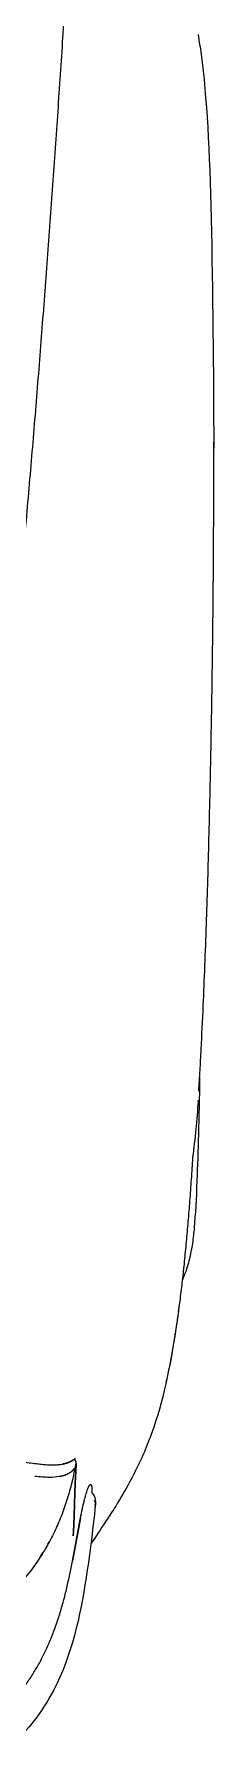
# Model space of a CAD drawing. Extents: x -3709 to 34975, y -230 to 8245.
# Drawn here: x 18366.7 to 18375.5, y 2577.3 to 2660.8 of the extents above; entities that cross this region are included whole.
import ezdxf

# ---------------------------------------------------------------- set-up
doc = ezdxf.new("R2010")
doc.units = 0
doc.layers.get('0').update_dxf_attribs({"color": 9, "lineweight": 9})
doc.layers.add('04', color=9, linetype='Continuous', lineweight=9)

# ---------------------------------------------------------------- blocks, each defined once
blk = doc.blocks.new('p-araba-polo')
for p, q in [((3.64193, -0.72746), (3.64193, -0.72746)), ((3.48036, -0.80478), (3.48042, -0.80478))]:
    blk.add_line(p, q)
at = {"flags": 128}
for points in [[(3.65581, -0.75377), (3.65632, -0.75421), (3.65664, -0.75446), (3.65744, -0.75494)], [(3.65744, -0.75494), (3.65826, -0.75529), (3.65928, -0.75556), (3.66051, -0.75565)]]:
    blk.add_lwpolyline(points, dxfattribs=at)
for points, degree in [([(2.50986, -0.73627), (2.61246, -0.73261), (2.71501, -0.72811), (2.8175, -0.72275), (2.91989, -0.71652), (3.0222, -0.70939), (3.12438, -0.70132), (3.22643, -0.69227)], 7), ([(2.51152, -0.76147), (2.65575, -0.75626), (2.79987, -0.74952), (2.94373, -0.74073), (3.08764, -0.73083), (3.23082, -0.71726)], 5), ([(3.68099, -0.73243), (3.68068, -0.7326), (3.68037, -0.73277), (3.68005, -0.73294), (3.67974, -0.73311)], 4), ([(3.68711, -0.72875), (3.68653, -0.72913), (3.68594, -0.7295), (3.68534, -0.72987)], 3), ([(3.63923, -0.74572), (3.64039, -0.74451), (3.64107, -0.74316), (3.64161, -0.74161), (3.64196, -0.73969)], 4), ([(3.64539, -0.74424), (3.64653, -0.74298), (3.64727, -0.74159), (3.64776, -0.73998), (3.64811, -0.73793)], 4), ([(3.64174, -0.74626), (3.64123, -0.74635), (3.64074, -0.74625), (3.6403, -0.74601), (3.63997, -0.74566)], 4), ([(3.64174, -0.74626), (3.64123, -0.74635), (3.64074, -0.74625), (3.6403, -0.74601), (3.63997, -0.74566)], 4), ([(3.64174, -0.74626), (3.64779, -0.74596), (3.65325, -0.74553), (3.65893, -0.74542), (3.66502, -0.74545), (3.67141, -0.74511), (3.67692, -0.74478)], 6), ([(3.67692, -0.74478), (3.67141, -0.74511), (3.66502, -0.74545), (3.65893, -0.74542), (3.65325, -0.74553), (3.64779, -0.74596), (3.64174, -0.74626)], 6), ([(3.64228, -0.74598), (3.64218, -0.74603), (3.64208, -0.74609), (3.64197, -0.74615), (3.64186, -0.7462), (3.64174, -0.74626)], 5), ([(3.64174, -0.74626), (3.64192, -0.74617), (3.6421, -0.74607), (3.64228, -0.74598)], 3), ([(3.64413, -0.74529), (3.6442, -0.74532), (3.64427, -0.74533), (3.64434, -0.74532), (3.64442, -0.7453), (3.6445, -0.74527), (3.64457, -0.74525)], 6), ([(3.64457, -0.74525), (3.6445, -0.74527), (3.64443, -0.7453), (3.64436, -0.74531), (3.64428, -0.74532), (3.64421, -0.74532), (3.64415, -0.7453)], 6), ([(3.64457, -0.74525), (3.64444, -0.74527), (3.6443, -0.7453), (3.6442, -0.74532), (3.64415, -0.74532), (3.64417, -0.74531), (3.64418, -0.7453)], 6), ([(3.64418, -0.7453), (3.6445, -0.74508), (3.64475, -0.74487), (3.64498, -0.74466), (3.64519, -0.74445), (3.64539, -0.74424)], 5), ([(3.66157, -0.75559), (3.67473, -0.75434), (3.68786, -0.7526), (3.70092, -0.75052)], 3), ([(3.68939, -0.74441), (3.68635, -0.745), (3.68337, -0.74554), (3.68035, -0.74609), (3.67739, -0.74661), (3.67436, -0.74717), (3.67139, -0.74772), (3.66839, -0.74831)], 7), ([(3.66844, -0.74829), (3.66843, -0.74831), (3.66842, -0.74831), (3.66841, -0.74831), (3.6684, -0.74831), (3.6684, -0.74831), (3.66839, -0.74831)], 6), ([(3.66843, -0.74831), (3.67538, -0.74693), (3.68241, -0.74575), (3.68941, -0.74441)], 3), ([(3.68941, -0.74441), (3.68941, -0.74441), (3.6894, -0.74442), (3.6894, -0.74442), (3.6894, -0.74442), (3.6894, -0.74442), (3.68939, -0.74441)], 6), ([(3.68941, -0.74441), (3.68941, -0.74441), (3.6894, -0.74442), (3.6894, -0.74442), (3.6894, -0.74442), (3.6894, -0.74442), (3.68939, -0.74441)], 6), ([(3.65251, -0.75266), (3.65186, -0.75309), (3.65167, -0.75343), (3.652, -0.75361), (3.65241, -0.75376), (3.65304, -0.75382), (3.65366, -0.75388), (3.65434, -0.75391)], 7), ([(3.65434, -0.75391), (3.65456, -0.75392), (3.65479, -0.75393), (3.65502, -0.75394), (3.65526, -0.75394), (3.6555, -0.75394), (3.65575, -0.75394), (3.656, -0.75394)], 7), ([(3.65434, -0.75391), (3.65488, -0.75393), (3.65542, -0.75394), (3.65599, -0.75394)], 3), ([(3.66133, -0.7556), (3.66102, -0.75563), (3.66069, -0.75566), (3.66037, -0.75567), (3.66004, -0.75564), (3.65972, -0.75557)], 5), ([(3.65976, -0.75499), (3.65981, -0.75505), (3.65987, -0.75511), (3.65994, -0.75517), (3.66003, -0.75523), (3.66012, -0.75529)], 5), ([(3.66056, -0.75565), (3.66084, -0.75564), (3.66123, -0.75563), (3.6617, -0.75558)], 3), ([(3.66133, -0.7556), (3.66147, -0.75559), (3.66161, -0.75559), (3.66176, -0.75557), (3.66191, -0.75555), (3.66205, -0.75553)], 5), ([(3.66205, -0.75553), (3.66181, -0.75555), (3.66157, -0.75557), (3.66133, -0.7556)], 3), ([(3.662, -0.75554), (3.66201, -0.75554), (3.66202, -0.75554), (3.66203, -0.75553), (3.66204, -0.75553), (3.66205, -0.75553)], 5), ([(3.66217, -0.75552), (3.66214, -0.75552), (3.66212, -0.75553), (3.6621, -0.75553), (3.66208, -0.75553), (3.66205, -0.75553)], 5), ([(3.66205, -0.75553), (3.6621, -0.75553), (3.66215, -0.75552), (3.66219, -0.75552)], 3), ([(3.66207, -0.75553), (3.66206, -0.75553), (3.66206, -0.75553), (3.66205, -0.75553)], 3), ([(3.45974, -0.8061), (3.45978, -0.80611), (3.45983, -0.80612), (3.45987, -0.80613), (3.45992, -0.80614), (3.45996, -0.80614), (3.46, -0.80613)], 6), ([(3.46454, -0.80579), (3.46464, -0.80581), (3.46473, -0.80583), (3.46483, -0.80583), (3.46493, -0.80582)], 4), ([(3.46455, -0.80578), (3.46465, -0.80581), (3.46474, -0.80583), (3.46484, -0.80584), (3.46494, -0.80583)], 4), ([(3.46455, -0.80578), (3.46457, -0.80579), (3.46458, -0.80579), (3.46459, -0.80579)], 3), ([(3.46457, -0.80579), (3.46463, -0.8058), (3.46469, -0.80582), (3.46475, -0.80583), (3.46481, -0.80583), (3.46487, -0.80583), (3.46494, -0.80583)], 6), ([(3.46457, -0.80579), (3.46463, -0.80581), (3.46469, -0.80582), (3.46475, -0.80582), (3.46481, -0.80583), (3.46487, -0.80583), (3.46493, -0.80582)], 6), ([(3.46493, -0.80582), (3.46485, -0.80583), (3.46475, -0.80584), (3.46471, -0.80584), (3.46475, -0.80584), (3.46484, -0.80583), (3.46493, -0.80582)], 6), ([(3.03441, -0.81213), (3.07002, -0.81292), (3.10765, -0.81329), (3.14649, -0.81341)], 3)]:
    blk.add_open_spline(points, degree=degree)
for points, degree, knots in [([(3.70092, -0.75052), (3.71974, -0.7475), (3.74933, -0.74037), (3.77304, -0.72158), (3.77986, -0.71363)], 3, [0, 0, 0, 0, 0.646551, 1, 1, 1, 1]), ([(3.76211, -0.71074), (3.7607, -0.71214), (3.75787, -0.71494), (3.75331, -0.7188), (3.74854, -0.72238), (3.74356, -0.72567), (3.7384, -0.72864), (3.73309, -0.73135), (3.72945, -0.73292), (3.72763, -0.7337)], 3, [0, 0, 0, 0, 0.142965, 0.285982, 0.428979, 0.571915, 0.714754, 0.857457, 1, 1, 1, 1]), ([(3.64086, -0.72042), (3.64107, -0.7217), (3.64149, -0.72424), (3.64174, -0.72639), (3.64187, -0.72747)], 3, [0, 0, 0, 0, 0.500012, 1, 1, 1, 1]), ([(3.64314, -0.74578), (3.6458, -0.74524), (3.65112, -0.74415), (3.65897, -0.74195), (3.6667, -0.73929), (3.67423, -0.7361), (3.68152, -0.73234), (3.6868, -0.72905), (3.68968, -0.72705), (3.6903, -0.7266)], 3, [0, 0, 0, 0, 0.158644, 0.317513, 0.476648, 0.636014, 0.795575, 0.955312, 1, 1, 1, 1]), ([(3.64811, -0.73793), (3.6483, -0.73646), (3.64867, -0.73351), (3.64823, -0.72854), (3.648, -0.72605)], 3, [0, 0, 0, 0, 0.499729, 1, 1, 1, 1]), ([(3.68477, -0.73022), (3.68493, -0.73014), (3.69047, -0.72666), (3.69501, -0.72333), (3.6988, -0.72015), (3.69945, -0.7196)], 3, [0, 0, 0, 0, 0.284317, 0.878632, 1, 1, 1, 1]), ([(3.64187, -0.72747), (3.64196, -0.72838), (3.64216, -0.73029), (3.64232, -0.73282), (3.64237, -0.73528), (3.64227, -0.73763), (3.64206, -0.73898), (3.64196, -0.73969)], 3, [0, 0, 0, 0, 0.160277, 0.337825, 0.535128, 0.754926, 1, 1, 1, 1]), ([(3.67974, -0.73311), (3.67974, -0.73311), (3.67974, -0.73311), (3.67974, -0.73311), (3.67974, -0.73311), (3.67974, -0.73311), (3.67974, -0.73311), (3.67974, -0.73311), (3.67974, -0.73311), (3.67974, -0.73311), (3.67974, -0.73311), (3.67974, -0.73311), (3.67974, -0.73311)], 6, [0, 0, 0, 0, 0, 0, 0, 1, 1, 1, 1, 1, 1, 1, 1, 1, 1, 1, 1, 1]), ([(3.67974, -0.73311), (3.67974, -0.73311), (3.67974, -0.73311), (3.67974, -0.73311), (3.67974, -0.73311), (3.67974, -0.73311), (3.67974, -0.73311), (3.67974, -0.73311), (3.67974, -0.73311), (3.67974, -0.73311), (3.67974, -0.73311), (3.67974, -0.73311), (3.67974, -0.73311)], 6, [0, 0, 0, 0, 0, 0, 0, 1, 1, 1, 1, 1, 1, 1, 1, 1, 1, 1, 1, 1]), ([(3.72763, -0.7337), (3.72557, -0.73452), (3.72146, -0.73615), (3.71516, -0.73822), (3.70879, -0.74006), (3.70236, -0.74168), (3.69589, -0.74313), (3.69156, -0.74399), (3.68939, -0.74441)], 3, [0, 0, 0, 0, 0.166659, 0.333321, 0.499987, 0.666656, 0.833327, 1, 1, 1, 1]), ([(3.73122, -0.7322), (3.73122, -0.7322), (3.73122, -0.7322), (3.73122, -0.7322), (3.73122, -0.7322), (3.73122, -0.7322), (3.73122, -0.7322), (3.73122, -0.7322), (3.73122, -0.7322)], 3, [0, 0, 0, 0, 0.25, 0.5, 1, 1, 1, 1, 1, 1, 1]), ([(2.95274, -0.73918), (2.95274, -0.73918), (2.95274, -0.73918), (2.95274, -0.73918), (2.95274, -0.73918), (2.95274, -0.73918), (2.95274, -0.73918)], 3, [0, 0, 0, 0, 1, 1, 1, 1, 1, 1, 1]), ([(2.95274, -0.73918), (2.95274, -0.73918), (2.95274, -0.73918), (2.95274, -0.73918), (2.95274, -0.73918), (2.95274, -0.73918), (2.95274, -0.73918)], 3, [0, 0, 0, 0, 1, 1, 1, 1, 1, 1, 1]), ([(3.64196, -0.73969), (3.64184, -0.74024), (3.64161, -0.74137), (3.64108, -0.74288), (3.64037, -0.74436), (3.63962, -0.74526), (3.63923, -0.74572)], 3, [0, 0, 0, 0, 0.221287, 0.461031, 0.720285, 1, 1, 1, 1]), ([(3.64539, -0.74424), (3.64574, -0.74381), (3.64644, -0.74295), (3.64717, -0.7415), (3.64773, -0.73988), (3.64798, -0.73858), (3.64811, -0.73793)], 3, [0, 0, 0, 0, 0.25, 0.5, 0.75, 1, 1, 1, 1]), ([(3.65887, -0.7419), (3.65887, -0.7419), (3.65887, -0.7419), (3.65887, -0.7419), (3.65887, -0.7419), (3.65887, -0.7419), (3.65887, -0.7419)], 3, [0, 0, 0, 0, 1, 1, 1, 1.000001, 1.000001, 1.000001, 1.000001]), ([(3.6634, -0.7404), (3.6634, -0.7404), (3.6634, -0.7404), (3.6634, -0.7404), (3.6634, -0.7404), (3.6634, -0.7404), (3.6634, -0.7404), (3.6634, -0.7404), (3.6634, -0.7404), (3.6634, -0.7404), (3.6634, -0.7404), (3.6634, -0.7404), (3.6634, -0.7404), (3.6634, -0.7404), (3.6634, -0.7404)], 7, [0, 0, 0, 0, 0, 0, 0, 0, 1, 1, 1, 1, 1, 1, 1, 1.000001, 1.000001, 1.000001, 1.000001, 1.000001, 1.000001, 1.000001, 1.000001]), ([(3.64228, -0.74598), (3.64233, -0.74596), (3.64243, -0.74592), (3.6429, -0.74583), (3.64314, -0.74578)], 3, [0, 0, 0, 0, 0.500528, 1, 1, 1, 1]), ([(3.64457, -0.74525), (3.64444, -0.74527), (3.64416, -0.74533), (3.64417, -0.74531), (3.64418, -0.7453)], 3, [0, 0, 0, 0, 0.4918, 1, 1, 1, 1]), ([(3.64418, -0.7453), (3.64442, -0.74512), (3.64489, -0.74477), (3.64522, -0.74441), (3.64539, -0.74424)], 3, [0, 0, 0, 0, 0.499449, 1, 1, 1, 1]), ([(3.66839, -0.74831), (3.66681, -0.74863), (3.66365, -0.74926), (3.6595, -0.75023), (3.65618, -0.75115), (3.65377, -0.75198), (3.65293, -0.75243), (3.65251, -0.75266)], 3, [0, 0, 0, 0, 0.243786, 0.487231, 0.658342, 0.829202, 1, 1, 1, 1]), ([(3.62997, -0.78195), (3.63669, -0.77931), (3.64641, -0.77501), (3.66059, -0.7668), (3.67232, -0.75915), (3.67768, -0.75552), (3.68075, -0.75354), (3.68095, -0.75341)], 3, [0, 0, 0, 0, 0.436591, 0.634385, 0.751254, 0.983784, 1, 1, 1, 1]), ([(3.66205, -0.75553), (3.66205, -0.75553), (3.66205, -0.75553), (3.66205, -0.75553), (3.66205, -0.75553), (3.66205, -0.75553), (3.66205, -0.75553), (3.66205, -0.75553), (3.66205, -0.75553), (3.66205, -0.75553), (3.66205, -0.75553)], 5, [0, 0, 0, 0, 0, 0, 1, 1, 1, 1, 1, 1, 1, 1, 1, 1, 1]), ([(3.56245, -0.79681), (3.56683, -0.79625), (3.59177, -0.79281), (3.61369, -0.78805), (3.62856, -0.78249), (3.63002, -0.78193)], 3, [0, 0, 0, 0, 0.15043, 0.932957, 1, 1, 1, 1]), ([(3.49237, -0.80312), (3.49596, -0.80288), (3.50314, -0.80241), (3.51357, -0.80164), (3.52374, -0.80083), (3.53361, -0.79996), (3.54317, -0.79903), (3.55241, -0.79803), (3.56132, -0.79697), (3.56988, -0.79584), (3.5781, -0.79462), (3.58595, -0.79332), (3.59343, -0.79194), (3.59875, -0.79083), (3.60161, -0.79019), (3.60218, -0.79006)], 3, [0, 0, 0, 0, 0.08164, 0.163278, 0.244914, 0.326547, 0.408179, 0.489811, 0.571441, 0.653071, 0.734702, 0.816332, 0.897962, 0.979592, 1, 1, 1, 1]), ([(3.45344, -0.80652), (3.47331, -0.80617), (3.50236, -0.80541), (3.52327, -0.80425), (3.53295, -0.80325), (3.5394, -0.80221), (3.54616, -0.80052), (3.55072, -0.7987), (3.55213, -0.79808)], 3, [0, 0, 0, 0, 0.418831, 0.714948, 0.835581, 0.907738, 0.972168, 1, 1, 1, 1]), ([(2.94469, -0.80574), (2.94796, -0.80631), (2.97136, -0.80985), (3.00154, -0.81142), (3.03434, -0.81213)], 3, [0, 0, 0, 0, 0.131477, 1, 1, 1, 1]), ([(3.46, -0.80613), (3.45664, -0.80633), (3.44993, -0.80673), (3.43619, -0.80747), (3.41286, -0.80859), (3.37959, -0.80987), (3.33903, -0.81109), (3.29835, -0.81202), (3.26029, -0.81268), (3.22604, -0.8131), (3.19302, -0.81337), (3.16556, -0.81345), (3.14867, -0.81342), (3.14351, -0.8134)], 3, [0, 0, 0, 0, 0.03531, 0.070597, 0.141114, 0.269195, 0.390859, 0.518959, 0.640794, 0.737038, 0.833171, 0.948447, 1, 1, 1, 1]), ([(3.46493, -0.80582), (3.46485, -0.80583), (3.46468, -0.80584), (3.46485, -0.80583), (3.46493, -0.80582)], 3, [0, 0, 0, 0, 0.506131, 1, 1, 1, 1]), ([(3.46493, -0.80582), (3.46952, -0.80546), (3.47869, -0.80474), (3.48781, -0.80366), (3.49237, -0.80312)], 3, [0, 0, 0, 0, 0.500005, 1, 1, 1, 1])]:
    blk.add_open_spline(points, degree=degree, knots=knots)

msp = doc.modelspace()

# ---------------------------------------------------------------- block references
at = {"layer": '04', "xscale": -100, "yscale": 100, "zscale": 100, "rotation": 90}
msp.add_blockref('p-araba-polo', (18294.169, 2955.255), dxfattribs=at)

doc.saveas('drawing.dxf')
